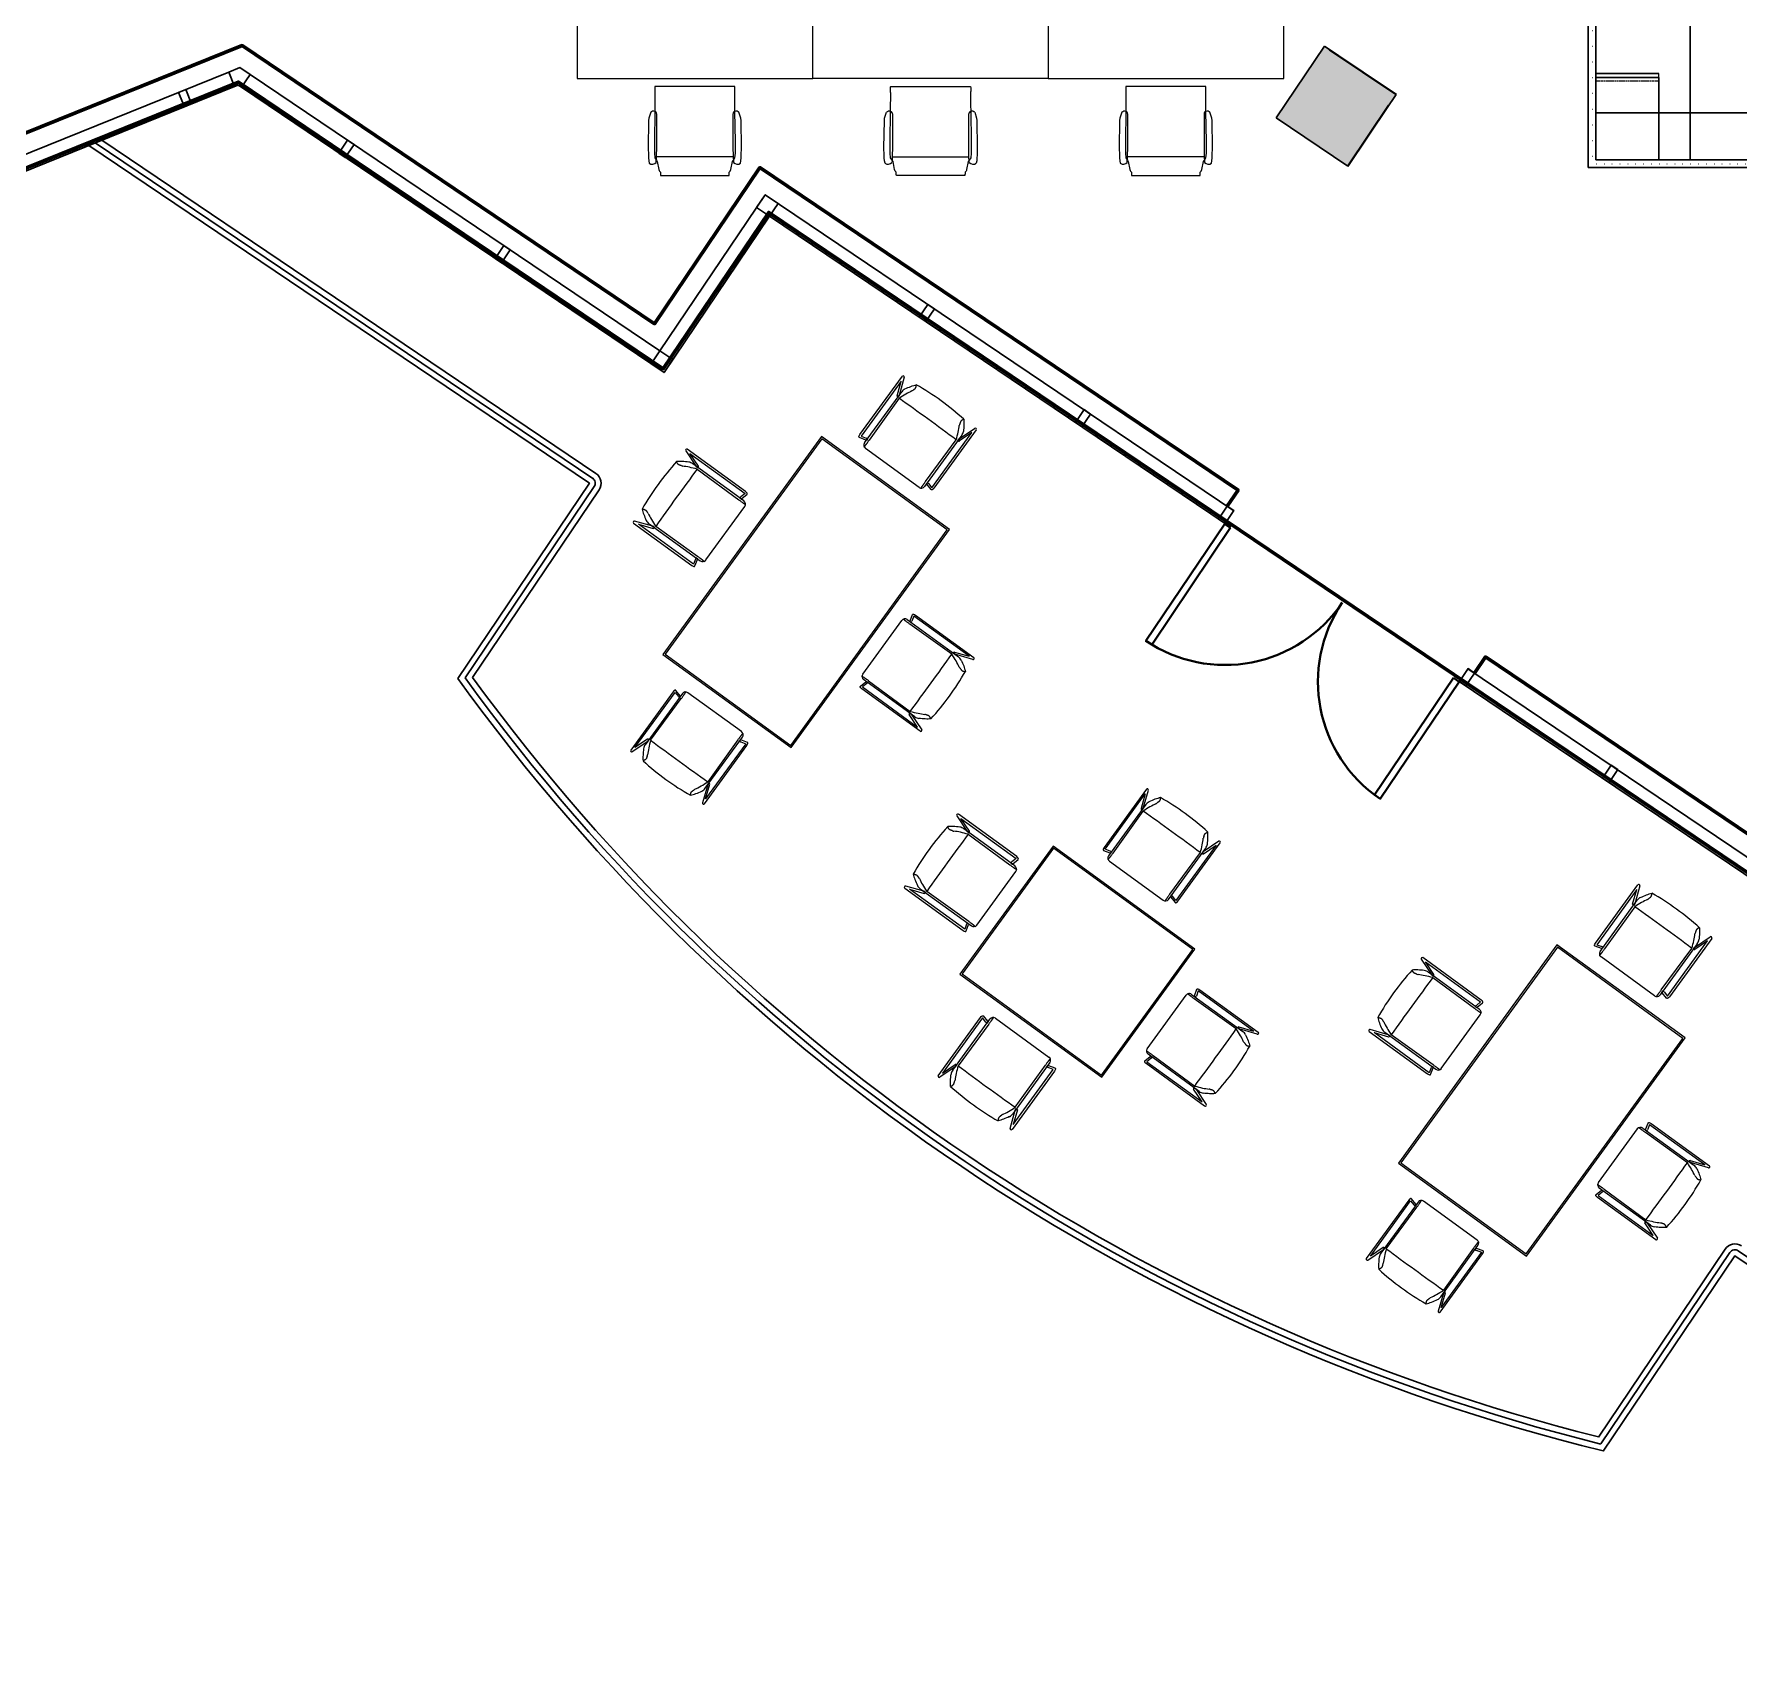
# Model space of a CAD drawing. Header units: inches. Extents: x -285 to 3116, y -17387 to -14851.
# Drawn here: x 718.6 to 1152.9, y -16107.9 to -15695.4 of the extents above; entities that cross this region are included whole.
import ezdxf

# ---------------------------------------------------------------- set-up
doc = ezdxf.new("R2010")
doc.units = ezdxf.units.IN
doc.header["$MEASUREMENT"] = 0
for name, pattern in [('Dash', [0.25, 0.125, -0.125]), ('DASH 1_32_', [0.0625, 0.03125, -0.03125]), ('Dash 1_8_', [0.25, 0.125, -0.125])]:
    doc.linetypes.add(name, pattern=pattern)
for name, color, linetype, lineweight in [('A-Anno-Note', 90, 'Continuous', 60), ('A-COLS', 250, 'Continuous', 40), ('A-DOOR', 31, 'Continuous', 18), ('A-FLOR-HRAL', 10, 'Continuous', 30), ('A-WALL', 113, 'Continuous', 18), ('A-WALL-PRHT', 90, 'Continuous', 60), ('Chevy Chase Pavilion_9th - 900 _ 910_dwg', 8, 'Continuous', 9), ('I-FURN', 30, 'Continuous', 9), ('I-FURN-PNLS', 30, 'Dash', 9), ('S-COLS', 52, 'Continuous', 18)]:
    doc.layers.add(name, color=color, linetype=linetype, lineweight=lineweight)
pattern_1 = [(180, (1214.451, -15653.467), (-1, -2), [0.084, -1.916])]

# ---------------------------------------------------------------- blocks, each defined once
blk = doc.blocks.new('Chevy Chase Pavilion_9th - 900 _ 910_dwg-4821032-FIRST FLOOR POWER _ SIGNAL')
at = {"layer": 'A-Anno-Note', "flags": 128}
for points in [[(1177.1, 2595.31), (1178.46, 2591.93), (1414.07, 2687.14), (1522.33, 2614.1), (1549.2, 2653.93), (1763.66, 2509.24)], [(1763.67, 2509.25), (1842.2, 2456.29), (1815.33, 2416.47), (1943.2, 2330.22)]]:
    blk.add_lwpolyline(points, dxfattribs=at)
at = {"layer": 'A-COLS'}
for p, q in [((1692.08, 2695.38), (1709.02, 2683.95)), ((1707.13, 2681.14), (1696.72, 2665.71))]:
    blk.add_line(p, q, dxfattribs=at)
at = {"layer": 'A-DOOR', "color": 250, "lineweight": 40, "flags": 128}
for points in [[(1666.88, 2573.65), (1646.76, 2543.79), (1645.31, 2544.77), (1665.43, 2574.62)], [(1723.67, 2535.34), (1703.53, 2505.5), (1704.97, 2504.52), (1725.12, 2534.36)]]:
    blk.add_lwpolyline(points, close=True, dxfattribs=at)
at = {"layer": 'A-DOOR', "color": 250, "lineweight": 40}
for centre, start, end in [((1665.43, 2574.62), 236.0178, 326.0179), ((1725.12, 2534.36), 145.9774, 235.9774)]:
    blk.add_arc(centre, 36, start, end, dxfattribs=at)
at = {"layer": 'A-FLOR-HRAL'}
for p, q in [((1411.61, 2689.65), (1357.21, 2667.67)), ((1413.1, 2685.97), (677.54, 2388.8)), ((1377.61, 2671.64), (1504.35, 2586.17)), ((1379.29, 2672.32), (1505.19, 2587.41)), ((1504.75, 2584.09), (1471.86, 2535.32)), ((1506, 2583.25), (1473.75, 2535.43)), ((1792.84, 2389.79), (1760.57, 2341.93)), ((1794.09, 2388.94), (1761.17, 2340.15)), ((1945.33, 2288.74), (1796.17, 2389.35))]:
    blk.add_line(p, q, dxfattribs=at)
at = {"layer": 'A-FLOR-HRAL', "flags": 128}
for points in [[(1414.01, 2686.35), (1413.09, 2685.97), (1411.61, 2689.64), (1414.49, 2690.8), (1417.06, 2689.07), (1414.84, 2685.79)], [(1400.69, 2685.24), (1398.83, 2684.5), (1400.32, 2680.82), (1402.17, 2681.57)], [(1441.88, 2672.3), (1443.54, 2671.19), (1441.32, 2667.9), (1439.67, 2669.02)], [(1548.31, 2658.43), (1546.09, 2655.15), (1549.38, 2652.93), (1551.59, 2656.21)], [(1481.68, 2645.47), (1483.33, 2644.35), (1481.12, 2641.07), (1479.46, 2642.18)], [(1589.74, 2630.5), (1591.4, 2629.39), (1589.19, 2626.11), (1587.53, 2627.22)], [(1629.54, 2603.67), (1631.2, 2602.56), (1628.98, 2599.27), (1627.33, 2600.39)], [(1666.02, 2579.07), (1667.68, 2577.96), (1665.46, 2574.67), (1663.81, 2575.79)], [(1729.02, 2536.57), (1727.37, 2537.69), (1725.15, 2534.41), (1726.81, 2533.29)], [(1765.49, 2511.96), (1763.84, 2513.08), (1761.62, 2509.79), (1763.28, 2508.68)]]:
    blk.add_lwpolyline(points, close=True, dxfattribs=at)
for points in [[(1417.06, 2689.07), (1521.47, 2618.63), (1519.26, 2615.35), (1522.54, 2613.14), (1524.76, 2616.42), (1521.47, 2618.63), (1548.31, 2658.42), (1667.65, 2577.92)], [(1414.84, 2685.79), (1522.54, 2613.13), (1549.38, 2652.93), (1665.44, 2574.64)], [(1375.94, 2670.97), (1503.51, 2584.93), (1469.96, 2535.18)], [(1946.72, 2331.78), (1819.84, 2417.36), (1846.68, 2457.15), (1844.47, 2453.87), (1841.19, 2456.08), (1843.4, 2459.36), (1846.69, 2457.15), (1727.34, 2537.65)], [(1944.51, 2328.5), (1814.34, 2416.29), (1841.19, 2456.09), (1725.13, 2534.37)], [(1945.33, 2286.93), (1795.33, 2388.11), (1761.77, 2338.36)]]:
    blk.add_lwpolyline(points, dxfattribs=at)
at = {"layer": 'A-FLOR-HRAL'}
for centre, radius, start, end in [((1503.51, 2584.93), 1.5, 325.9838, 56.0047), ((1503.51, 2584.93), 3, 326.0043, 56.0147), ((1883.54, 2833.62), 510, 215.8143, 256.1862), ((1883.54, 2833.62), 508.42, 215.9268, 256.0727), ((1883.54, 2833.62), 506.8, 216.0418, 255.9577), ((1795.33, 2388.11), 3, 55.9892, 145.9996), ((1795.33, 2388.11), 1.5, 55.9992, 146.0201)]:
    blk.add_arc(centre, radius, start, end, dxfattribs=at)
at = {"layer": 'A-WALL', "color": 250, "lineweight": 40}
for p, q in [((1412.82, 2686.64), (1401.91, 2682.23)), ((1440.06, 2669.61), (1415.23, 2686.36)), ((1400.06, 2681.48), (1357.4, 2664.25)), ((1441.72, 2668.49), (1479.85, 2642.76)), ((1548.79, 2653.33), (1524.15, 2616.81)), ((1549.78, 2653.53), (1587.92, 2627.8)), ((1481.51, 2641.66), (1519.65, 2615.93)), ((1589.58, 2626.7), (1627.72, 2600.97)), ((1629.37, 2599.89), (1664.18, 2576.34)), ((1762.05, 2510.39), (1727.18, 2533.84)), ((1801.81, 2483.53), (1763.67, 2509.25))]:
    blk.add_line(p, q, dxfattribs=at)
at = {"layer": 'A-WALL-PRHT', "flags": 128}
for points in [[(1355.34, 2672.3), (1415.08, 2696.44), (1520.12, 2625.57), (1546.97, 2665.36), (1668.79, 2583.18), (1666.02, 2579.07)], [(1935.2, 2345.58), (1826.78, 2418.71), (1853.62, 2458.5), (1731.79, 2540.68), (1729.02, 2536.57)]]:
    blk.add_lwpolyline(points, dxfattribs=at)
blk = doc.blocks.new('Concrete-Rectangular-Column - 1_10_-4868861-FIRST FLOOR POWER _ SIGNAL')
at = {"layer": 'S-COLS', "lineweight": 9}
blk.add_hatch(color=7, dxfattribs=at).paths.add_polyline_path([(-11, -11), (11, -11), (11, 11), (-11, 11)], flags=0)
at = {"layer": 'S-COLS', "color": 8, "lineweight": 30}
for p, q in [((11, 11), (-11, 11)), ((-11, 11), (-11, -11)), ((11, -11), (11, 11)), ((-11, -11), (11, -11))]:
    blk.add_line(p, q, dxfattribs=at)
blk = doc.blocks.new('F - FRONT-BACK WKSTA - 6 x 8-V7-FIRST FLOOR POWER _ SIGNAL')
at = {"layer": 'I-FURN'}
h = blk.add_hatch(dxfattribs=at)
h.set_pattern_fill('FP_4', color=256, style=0, pattern_type=2)
h.set_pattern_definition(pattern_1)
h.paths.add_polyline_path([(100, 76), (2, 76), (0.04, 75.96), (2, 74), (98, 74), (98, 0), (100, 0), (100, 74)], flags=0)
h.paths.add_polyline_path([(2, 2), (2, 0), (28, 0), (28, 2), (26, 2)], flags=0)
h.paths.add_polyline_path([(0.05, 74.05), (0, 73.96), (0, 0), (2, 2), (0.05, 74)], flags=0)
h = blk.add_hatch(dxfattribs=at)
h.set_pattern_fill('FP_4', color=256, style=0, pattern_type=2)
h.set_pattern_definition(pattern_1)
h.paths.add_polyline_path([(75.3, 2), (72, 2), (72, 0), (98, 0), (98, 2)], flags=0)
for p, q in [((100, 76), (0, 76)), ((0, 76), (0, 0)), ((0, 74), (0, 76)), ((0, 76), (2, 76)), ((0, 62), (0, 74)), ((2, 76), (100, 76)), ((26, 74), (2, 74)), ((2, 74), (2, 2)), ((2, 2), (2, 74)), ((2, 74), (26, 74)), ((2, 2), (2, 74)), ((2, 74), (98, 74)), ((26, 74), (2, 74)), ((2, 74), (2, 62)), ((26, 74), (2, 74)), ((2, 74), (2, 62)), ((2, 62), (2, 74)), ((2, 74), (26, 74)), ((26, 2), (26, 74)), ((26, 74), (26, 2)), ((74, 74), (26, 74)), ((74, 74), (26, 74)), ((26, 74), (74, 74)), ((74, 74), (74, 2)), ((98, 74), (74, 74)), ((74, 74), (98, 74)), ((74, 2), (74, 74)), ((82, 74), (74, 74)), ((98, 74), (74, 74)), ((74, 74), (98, 74)), ((98, 74), (82, 74)), ((82, 74), (82, 62)), ((82, 62), (82, 74)), ((82, 74), (98, 74)), ((98, 74), (82, 74)), ((98, 62), (98, 74)), ((98, 74), (98, 62)), ((98, 2), (98, 74)), ((98, 74), (98, 2)), ((98, 74), (98, 0)), ((98, 62), (98, 74)), ((98, 62), (98, 74)), ((98, 74), (98, 62)), ((100, 0), (100, 76)), ((100, 76), (100, 0)), ((0, 53), (0, 62)), ((2, 62), (2, 2)), ((2, 62), (26, 62)), ((26, 62), (2, 62)), ((26, 62), (74, 62)), ((74, 62), (26, 62)), ((74, 62), (98, 62)), ((98, 62), (74, 62)), ((82, 62), (82, 52)), ((82, 53), (82, 62)), ((98, 52), (98, 62)), ((98, 62), (98, 53)), ((98, 53), (98, 62)), ((0, 52), (0, 53)), ((98, 53), (82, 53)), ((98, 53), (82, 53)), ((82, 53), (82, 52)), ((98, 53), (82, 53)), ((82, 53), (98, 53)), ((82, 53), (82, 52)), ((82, 53), (82, 52)), ((98, 53), (82, 53)), ((82, 53), (98, 53)), ((82, 53), (82, 52)), ((82, 53), (82, 52)), ((98, 53), (82, 53)), ((82, 53), (98, 53)), ((82, 53), (82, 52)), ((82, 53), (82, 52)), ((98, 52), (98, 53)), ((98, 52), (98, 53)), ((98, 53), (98, 52)), ((98, 52), (98, 53)), ((98, 53), (98, 52)), ((98, 52), (98, 53)), ((98, 53), (98, 52)), ((98, 52), (98, 53)), ((0, 2), (0, 52)), ((82, 52), (98, 52)), ((82, 52), (98, 52)), ((82, 52), (98, 52)), ((82, 52), (98, 52)), ((82, 52), (98, 52)), ((82, 52), (98, 52)), ((82, 52), (98, 52)), ((82, 52), (98, 52)), ((98, 52), (82, 52)), ((82, 52), (98, 52)), ((98, 52), (82, 52)), ((82, 52), (98, 52)), ((98, 52), (82, 52)), ((82, 52), (98, 52)), ((98, 2), (98, 52)), ((0, 0), (0, 2)), ((0, 0), (28, 0)), ((2, 0), (0, 0)), ((2, 2), (26, 2)), ((26, 2), (2, 2)), ((28, 2), (2, 2)), ((2, 2), (26, 2)), ((28, 0), (2, 0)), ((26, 2), (28, 2)), ((28, 0), (28, 2)), ((28, 2), (28, 0)), ((98, 2), (72, 2)), ((72, 2), (72, 0)), ((72, 0), (72, 2)), ((72, 2), (74, 2)), ((74, 2), (98, 2)), ((74, 2), (98, 2)), ((98, 2), (74, 2)), ((98, 0), (98, 2)), ((98, 2), (98, 0)), ((98, 0), (98, 2)), ((72, 0), (98, 0)), ((98, 0), (72, 0)), ((98, 0), (100, 0)), ((100, 0), (98, 0))]:
    blk.add_line(p, q, dxfattribs=at)
at = {"layer": 'I-FURN', "linetype": 'Dash 1_8_'}
blk.add_line((100, 0), (100, 76), dxfattribs=at)
at = {"layer": 'I-FURN', "linetype": 'DASH 1_32_'}
blk.add_line((82, 54), (98, 54), dxfattribs=at)
blk = doc.blocks.new('Seating-Chair-Teknion-BBCC_Cosmos-R2013 - Sled Chair-5176404-FIRST FLOOR POWER _ SIGNAL')
at = {"layer": 'I-FURN'}
for p, q in [((-11.63, 9.78), (-11.63, -8.59)), ((-9.44, 5.36), (-11.08, 9.86)), ((11.08, 9.86), (9.44, 5.36)), ((11.63, -8.59), (11.63, 9.78)), ((-11.14, -8.76), (-11.14, 8.62)), ((-11.14, 8.62), (-9.81, 4.97)), ((-9.44, 6.49), (-9.44, -9.63)), ((-9.44, 4.82), (-9.44, 5.36)), ((-9.44, 5.33), (-9.44, 4.79)), ((-8.92, -8.42), (-9.01, 4.73)), ((8.99, 4.75), (8.91, -8.42)), ((9.44, -9.63), (9.44, 6.49)), ((9.44, 5.36), (9.44, 4.82)), ((9.44, 5.33), (9.44, 4.79)), ((9.81, 4.97), (11.14, 8.62)), ((11.14, 8.62), (11.14, -8.76)), ((-9.81, -8.4), (-11.14, -8.76)), ((-9.44, -8.84), (-9.44, -8.36)), ((9.44, -8.36), (9.44, -8.84)), ((11.14, -8.76), (9.81, -8.4)), ((-11.27, -9.29), (-9.58, -8.84)), ((-9.58, -8.84), (-9.44, -8.84)), ((-8.44, -10.62), (8.44, -10.62)), ((9.44, -8.84), (9.58, -8.84)), ((9.58, -8.84), (11.27, -9.29))]:
    blk.add_line(p, q, dxfattribs=at)
for centre, radius, start, end in [((-11.34, 9.76), 0.283, 20, 176.1304), ((0, -58.31), 68.84, 83.7621, 96.2376), ((11.34, 9.76), 0.283, 3.8696, 160), ((-9.5, 5.2), 0.389, 217.0328, 278.9672), ((-6.94, 6.49), 2.5, 154.74, 180), ((6.94, 6.49), 2.5, 0, 25.26), ((9.5, 5.2), 0.389, 261.0328, 322.9672), ((-9.48, -9.6), 1.25, 87.8409, 105), ((9.48, -9.6), 1.25, 75, 92.1591), ((-8.44, -9.63), 1, 180, 270), ((8.44, -9.63), 1, 270, 360)]:
    blk.add_arc(centre, radius, start, end, dxfattribs=at)
for centre, major_axis, ratio, start_param, end_param in [((-4.22, -74.75), (0, 85.75), 0.148789, 0.256953, 0.384494), ((-0.06, 3.83), (28.06, 0.03), 0.03442, 1.242348, 1.895401), ((-7.6, 11.18), (0, 3.13), 0.148789, 3.431257, 3.714081), ((7.59, 11.18), (0, 3.13), 0.148789, 2.569127, 2.851953), ((4.21, -74.76), (0, 85.75), 0.148789, 5.899158, 6.026255)]:
    blk.add_ellipse(centre, major_axis=major_axis, ratio=ratio, start_param=start_param, end_param=end_param, dxfattribs=at)
for points in [[(-7.48, 10.12), (-7.77, 9.77), (-8.34, 9), (-8.91, 8.06), (-9.2, 7.55)], [(9.2, 7.55), (8.91, 8.06), (8.34, 9), (7.77, 9.77), (7.48, 10.12)]]:
    blk.add_open_spline(points, degree=3, dxfattribs=at)
for points, knots in [([(-7.48, 10.12), (-7.47, 10.09), (-7.43, 10.03), (-7.38, 9.95), (-7.35, 9.91), (-7.33, 9.88), (-7.32, 9.86), (-7.31, 9.84), (-7.3, 9.81), (-7.27, 9.75), (-7.24, 9.67), (-7.21, 9.58), (-7.19, 9.53), (-7.19, 9.49), (-7.18, 9.47), (-7.17, 9.44), (-7.17, 9.4), (-7.16, 9.34), (-7.15, 9.25), (-7.16, 9.17), (-7.17, 9.1), (-7.19, 9.05), (-7.2, 9), (-7.21, 8.95), (-7.23, 8.9), (-7.25, 8.86), (-7.26, 8.81), (-7.28, 8.76), (-7.32, 8.66), (-7.34, 8.59), (-7.34, 8.55)], [-1, -1, -1, -1, -0.888889, -0.833333, -0.805556, -0.791667, -0.777778, -0.763889, -0.75, -0.722222, -0.666667, -0.611111, -0.583333, -0.569444, -0.555556, -0.541667, -0.527778, -0.5, -0.444444, -0.388889, -0.361111, -0.333333, -0.305556, -0.277778, -0.25, -0.222222, -0.194444, -0.166667, -0.111111, 0, 0, 0, 0]), ([(7.34, 8.55), (7.33, 8.59), (7.31, 8.66), (7.27, 8.77), (7.24, 8.84), (7.22, 8.9), (7.2, 8.95), (7.19, 9), (7.18, 9.04), (7.16, 9.1), (7.15, 9.16), (7.14, 9.25), (7.15, 9.34), (7.16, 9.4), (7.16, 9.44), (7.17, 9.46), (7.18, 9.49), (7.18, 9.52), (7.2, 9.58), (7.23, 9.66), (7.26, 9.75), (7.29, 9.8), (7.3, 9.83), (7.32, 9.86), (7.34, 9.9), (7.37, 9.95), (7.42, 10.04), (7.46, 10.09), (7.47, 10.12)], [-1, -1, -1, -1, -0.888889, -0.833333, -0.777778, -0.75, -0.722222, -0.694444, -0.666667, -0.638889, -0.611111, -0.555556, -0.5, -0.472222, -0.458333, -0.444444, -0.430556, -0.416667, -0.388889, -0.333333, -0.277778, -0.25, -0.236111, -0.222222, -0.194444, -0.166667, -0.111111, 0, 0, 0, 0]), ([(-11.63, -8.59), (-11.62, -8.88), (-11.58, -9.07), (-11.51, -9.19), (-11.48, -9.22), (-11.46, -9.24), (-11.45, -9.25), (-11.44, -9.26), (-11.43, -9.27), (-11.41, -9.27), (-11.4, -9.28), (-11.39, -9.28), (-11.38, -9.29), (-11.37, -9.29), (-11.36, -9.29), (-11.35, -9.29), (-11.34, -9.29), (-11.33, -9.29), (-11.31, -9.29), (-11.3, -9.29), (-11.29, -9.29), (-11.28, -9.29), (-11.27, -9.29), (-11.27, -9.29)], [0, 0, 0, 0, 0.380952, 0.428571, 0.47619, 0.52381, 0.547619, 0.571429, 0.595238, 0.619048, 0.642857, 0.666667, 0.690476, 0.714286, 0.738095, 0.761905, 0.776786, 0.806548, 0.85119, 0.880952, 0.910714, 0.940476, 1, 1, 1, 1]), ([(-9.01, -10.59), (-9, -10.56), (-8.99, -10.51), (-8.98, -10.44), (-8.97, -10.4), (-8.97, -10.37), (-8.97, -10.34), (-8.96, -10.29), (-8.96, -10.23), (-8.95, -10.17), (-8.95, -10.12), (-8.95, -10.09), (-8.95, -10.07), (-8.95, -10.05), (-8.95, -10.03), (-8.95, -9.98), (-8.94, -9.91), (-8.94, -9.83), (-8.94, -9.75), (-8.94, -9.67), (-8.93, -9.59), (-8.93, -9.51), (-8.93, -9.4), (-8.93, -9.26), (-8.93, -9.03), (-8.92, -8.76), (-8.92, -8.53), (-8.92, -8.42)], [0, 0, 0, 0, 0.071429, 0.107143, 0.125, 0.142857, 0.160714, 0.178571, 0.214286, 0.25, 0.267857, 0.276786, 0.285714, 0.294643, 0.303571, 0.321429, 0.357143, 0.392857, 0.428571, 0.464286, 0.5, 0.535714, 0.571429, 0.642857, 0.714286, 0.857143, 1, 1, 1, 1]), ([(8.91, -8.42), (8.91, -8.53), (8.91, -8.76), (8.91, -9.09), (8.91, -9.35), (8.92, -9.51), (8.92, -9.59), (8.92, -9.67), (8.92, -9.73), (8.92, -9.79), (8.93, -9.84), (8.93, -9.91), (8.93, -9.98), (8.93, -10.03), (8.93, -10.05), (8.94, -10.07), (8.94, -10.09), (8.94, -10.12), (8.94, -10.17), (8.94, -10.23), (8.95, -10.29), (8.95, -10.34), (8.96, -10.37), (8.96, -10.4), (8.96, -10.44), (8.97, -10.51), (8.98, -10.56), (8.99, -10.59)], [0, 0, 0, 0, 0.142857, 0.285714, 0.428571, 0.464286, 0.5, 0.535714, 0.571429, 0.589286, 0.607143, 0.642857, 0.678571, 0.696429, 0.705357, 0.714286, 0.723214, 0.732143, 0.75, 0.785714, 0.821429, 0.839286, 0.857143, 0.875, 0.892857, 0.928571, 1, 1, 1, 1]), ([(11.27, -9.29), (11.27, -9.29), (11.28, -9.29), (11.29, -9.29), (11.29, -9.29), (11.3, -9.29), (11.31, -9.29), (11.32, -9.29), (11.33, -9.29), (11.34, -9.29), (11.35, -9.29), (11.36, -9.29), (11.37, -9.29), (11.38, -9.29), (11.39, -9.28), (11.4, -9.28), (11.41, -9.27), (11.43, -9.27), (11.44, -9.26), (11.45, -9.25), (11.46, -9.24), (11.48, -9.22), (11.51, -9.19), (11.53, -9.15), (11.59, -9.03), (11.62, -8.84), (11.63, -8.59)], [0, 0, 0, 0, 0.047619, 0.071429, 0.095238, 0.119048, 0.142857, 0.166667, 0.190476, 0.214286, 0.238095, 0.261905, 0.285714, 0.309524, 0.333333, 0.357143, 0.380952, 0.404762, 0.428571, 0.452381, 0.47619, 0.52381, 0.571429, 0.619048, 0.666667, 1, 1, 1, 1])]:
    blk.add_open_spline(points, degree=3, knots=knots, dxfattribs=at)
blk = doc.blocks.new('Table-Multi_Use-Teknion-PRBG-R2014 - _See Type Catalog_-5176408-FIRST FLOOR POWER _ SIGNAL')
at = {"layer": 'I-FURN'}
for p, q in [((34.34, 20.17), (-34.34, 20.17)), ((-34.34, 20.17), (-34.34, -20.17)), ((-33.94, 19.77), (-33.94, -19.77)), ((33.94, 19.77), (-33.94, 19.77)), ((33.94, -19.77), (33.94, 19.77)), ((34.34, -20.17), (34.34, 20.17)), ((-34.34, -20.17), (34.34, -20.17)), ((-33.94, -19.77), (33.94, -19.77))]:
    blk.add_line(p, q, dxfattribs=at)
blk = doc.blocks.new('Seating-Chair-Teknion-BBCC_Cosmos-R2013 - Sled Chair-5180278-FIRST FLOOR POWER _ SIGNAL')
at = {"layer": 'I-FURN'}
for p, q in [((-11.27, 9.29), (-9.58, 8.84)), ((-11.14, 8.76), (-11.14, -8.62)), ((-9.81, 8.4), (-11.14, 8.76)), ((-9.58, 8.84), (-9.44, 8.84)), ((-9.44, -6.49), (-9.44, 9.63)), ((-9.44, 8.84), (-9.44, 8.36)), ((-8.44, 10.62), (8.44, 10.62)), ((9.44, 9.63), (9.44, -6.49)), ((9.44, 8.84), (9.58, 8.84)), ((9.44, 8.36), (9.44, 8.84)), ((9.58, 8.84), (11.27, 9.29)), ((11.14, 8.76), (9.81, 8.4)), ((11.14, -8.62), (11.14, 8.76)), ((-11.63, -9.78), (-11.63, 8.59)), ((-8.92, 8.42), (-9.01, -4.73)), ((8.99, -4.75), (8.91, 8.42)), ((11.63, 8.59), (11.63, -9.78)), ((-11.14, -8.62), (-9.81, -4.97)), ((-9.44, -5.36), (-11.08, -9.86)), ((-9.44, -5.33), (-9.44, -4.79)), ((-9.44, -4.82), (-9.44, -5.36)), ((9.44, -5.33), (9.44, -4.79)), ((9.44, -5.36), (9.44, -4.82)), ((11.08, -9.86), (9.44, -5.36)), ((9.81, -4.97), (11.14, -8.62))]:
    blk.add_line(p, q, dxfattribs=at)
for centre, radius, start, end in [((-8.44, 9.63), 1, 90, 180), ((8.44, 9.63), 1, 0, 90), ((-9.48, 9.6), 1.25, 255, 272.1591), ((9.48, 9.6), 1.25, 267.8409, 285), ((-9.5, -5.2), 0.389, 81.0328, 142.9672), ((-6.94, -6.49), 2.5, 180, 205.26), ((6.94, -6.49), 2.5, 334.74, 360), ((9.5, -5.2), 0.389, 37.0328, 98.9672), ((-11.34, -9.76), 0.283, 183.8696, 340), ((0, 58.31), 68.84, 263.7624, 276.2379), ((11.34, -9.76), 0.283, 200, 356.1304)]:
    blk.add_arc(centre, radius, start, end, dxfattribs=at)
for centre, major_axis, ratio, start_param, end_param in [((-4.22, 74.75), (0, 85.75), 0.148789, 2.757099, 2.884639), ((-0.06, -3.83), (-28.06, 0.03), 0.03442, 1.246191, 1.899245), ((-7.6, -11.18), (0, 3.13), 0.148789, 5.710697, 5.993521), ((7.59, -11.18), (0, 3.13), 0.148789, 0.28964, 0.572466), ((4.21, 74.76), (0, 85.75), 0.148789, 3.398523, 3.52562)]:
    blk.add_ellipse(centre, major_axis=major_axis, ratio=ratio, start_param=start_param, end_param=end_param, dxfattribs=at)
for points, knots in [([(-11.63, 8.59), (-11.62, 8.77), (-11.6, 8.96), (-11.55, 9.1), (-11.53, 9.15), (-11.51, 9.19), (-11.48, 9.22), (-11.46, 9.24), (-11.45, 9.25), (-11.44, 9.26), (-11.43, 9.27), (-11.41, 9.27), (-11.4, 9.28), (-11.39, 9.28), (-11.38, 9.29), (-11.37, 9.29), (-11.36, 9.29), (-11.35, 9.29), (-11.34, 9.29), (-11.33, 9.29), (-11.32, 9.29), (-11.31, 9.29), (-11.3, 9.29), (-11.29, 9.29), (-11.29, 9.29), (-11.28, 9.29), (-11.27, 9.29), (-11.27, 9.29)], [-1, -1, -1, -1, -0.761905, -0.666667, -0.619048, -0.571429, -0.52381, -0.47619, -0.452381, -0.428571, -0.404762, -0.380952, -0.357143, -0.333333, -0.309524, -0.285714, -0.261905, -0.238095, -0.214286, -0.190476, -0.166667, -0.142857, -0.119048, -0.095238, -0.071429, -0.047619, 0, 0, 0, 0]), ([(-9.01, 10.59), (-9, 10.56), (-8.99, 10.51), (-8.98, 10.44), (-8.97, 10.4), (-8.97, 10.37), (-8.97, 10.34), (-8.96, 10.29), (-8.96, 10.23), (-8.95, 10.17), (-8.95, 10.12), (-8.95, 10.09), (-8.95, 10.07), (-8.95, 10.05), (-8.95, 10.03), (-8.95, 9.98), (-8.94, 9.91), (-8.94, 9.83), (-8.94, 9.75), (-8.94, 9.67), (-8.93, 9.59), (-8.93, 9.51), (-8.93, 9.4), (-8.93, 9.26), (-8.93, 9.03), (-8.92, 8.76), (-8.92, 8.53), (-8.92, 8.42)], [0, 0, 0, 0, 0.071429, 0.107143, 0.125, 0.142857, 0.160714, 0.178571, 0.214286, 0.25, 0.267857, 0.276786, 0.285714, 0.294643, 0.303571, 0.321429, 0.357143, 0.392857, 0.428571, 0.464286, 0.5, 0.535714, 0.571429, 0.642857, 0.714286, 0.857143, 1, 1, 1, 1]), ([(8.91, 8.42), (8.91, 8.53), (8.91, 8.76), (8.91, 9.09), (8.91, 9.35), (8.92, 9.51), (8.92, 9.59), (8.92, 9.67), (8.92, 9.73), (8.92, 9.79), (8.93, 9.84), (8.93, 9.91), (8.93, 9.98), (8.93, 10.03), (8.93, 10.05), (8.94, 10.07), (8.94, 10.09), (8.94, 10.12), (8.94, 10.17), (8.94, 10.23), (8.95, 10.29), (8.95, 10.34), (8.96, 10.37), (8.96, 10.4), (8.96, 10.44), (8.97, 10.51), (8.98, 10.56), (8.99, 10.59)], [0, 0, 0, 0, 0.142857, 0.285714, 0.428571, 0.464286, 0.5, 0.535714, 0.571429, 0.589286, 0.607143, 0.642857, 0.678571, 0.696429, 0.705357, 0.714286, 0.723214, 0.732143, 0.75, 0.785714, 0.821429, 0.839286, 0.857143, 0.875, 0.892857, 0.928571, 1, 1, 1, 1]), ([(11.27, 9.29), (11.27, 9.29), (11.28, 9.29), (11.29, 9.29), (11.3, 9.29), (11.31, 9.29), (11.33, 9.29), (11.34, 9.29), (11.35, 9.29), (11.36, 9.29), (11.37, 9.29), (11.38, 9.29), (11.39, 9.28), (11.4, 9.28), (11.41, 9.27), (11.43, 9.27), (11.44, 9.26), (11.45, 9.25), (11.46, 9.24), (11.48, 9.22), (11.51, 9.19), (11.58, 9.07), (11.62, 8.88), (11.63, 8.59)], [-1, -1, -1, -1, -0.940476, -0.910714, -0.880952, -0.85119, -0.806548, -0.776786, -0.761905, -0.738095, -0.714286, -0.690476, -0.666667, -0.642857, -0.619048, -0.595238, -0.571429, -0.547619, -0.52381, -0.47619, -0.428571, -0.380952, 0, 0, 0, 0]), ([(-7.48, -10.12), (-7.47, -10.09), (-7.43, -10.03), (-7.38, -9.95), (-7.35, -9.91), (-7.33, -9.88), (-7.32, -9.86), (-7.31, -9.84), (-7.3, -9.81), (-7.27, -9.75), (-7.24, -9.67), (-7.21, -9.58), (-7.19, -9.53), (-7.19, -9.49), (-7.18, -9.47), (-7.17, -9.44), (-7.17, -9.4), (-7.16, -9.34), (-7.15, -9.25), (-7.16, -9.17), (-7.17, -9.1), (-7.19, -9.05), (-7.2, -9), (-7.21, -8.95), (-7.23, -8.9), (-7.25, -8.86), (-7.26, -8.81), (-7.28, -8.76), (-7.32, -8.66), (-7.34, -8.59), (-7.34, -8.55)], [-1, -1, -1, -1, -0.888889, -0.833333, -0.805556, -0.791667, -0.777778, -0.763889, -0.75, -0.722222, -0.666667, -0.611111, -0.583333, -0.569444, -0.555556, -0.541667, -0.527778, -0.5, -0.444444, -0.388889, -0.361111, -0.333333, -0.305556, -0.277778, -0.25, -0.222222, -0.194444, -0.166667, -0.111111, 0, 0, 0, 0]), ([(7.34, -8.55), (7.33, -8.59), (7.31, -8.66), (7.27, -8.77), (7.24, -8.84), (7.22, -8.9), (7.2, -8.95), (7.19, -9), (7.18, -9.04), (7.16, -9.1), (7.15, -9.16), (7.14, -9.25), (7.15, -9.34), (7.16, -9.4), (7.16, -9.44), (7.17, -9.46), (7.18, -9.49), (7.18, -9.52), (7.2, -9.58), (7.23, -9.66), (7.26, -9.75), (7.29, -9.8), (7.3, -9.83), (7.32, -9.86), (7.34, -9.9), (7.37, -9.95), (7.42, -10.04), (7.46, -10.09), (7.47, -10.12)], [-1, -1, -1, -1, -0.888889, -0.833333, -0.777778, -0.75, -0.722222, -0.694444, -0.666667, -0.638889, -0.611111, -0.555556, -0.5, -0.472222, -0.458333, -0.444444, -0.430556, -0.416667, -0.388889, -0.333333, -0.277778, -0.25, -0.236111, -0.222222, -0.194444, -0.166667, -0.111111, 0, 0, 0, 0])]:
    blk.add_open_spline(points, degree=3, knots=knots, dxfattribs=at)
for points in [[(-7.48, -10.12), (-7.77, -9.77), (-8.34, -9), (-8.91, -8.06), (-9.2, -7.55)], [(9.2, -7.55), (8.91, -8.06), (8.34, -9), (7.77, -9.77), (7.48, -10.12)]]:
    blk.add_open_spline(points, degree=3, dxfattribs=at)
blk = doc.blocks.new('Table-Multi_Use-Teknion-PRBG-R2014 - _See Type Catalog_ 2-5180467-FIRST FLOOR POWER _ SIGNAL')
at = {"layer": 'I-FURN'}
for p, q in [((22.34, 20.17), (-22.34, 20.17)), ((-22.34, 20.17), (-22.34, -20.17)), ((-21.94, 19.77), (-21.94, -19.77)), ((21.94, 19.77), (-21.94, 19.77)), ((21.94, -19.77), (21.94, 19.77)), ((22.34, -20.17), (22.34, 20.17)), ((-22.34, -20.17), (22.34, -20.17)), ((-21.94, -19.77), (21.94, -19.77))]:
    blk.add_line(p, q, dxfattribs=at)
blk = doc.blocks.new('F - BENCHING _RECTANGULAR-1 CHAIRS_ - F - BENCHING _RECTANGULAR-1 CHAIRS_-5076837-FIRST FLOOR POWER _ SIGNAL')
at = {"layer": 'I-FURN'}
for p, q in [((8.75, 39.66), (-8.68, 39.66)), ((-11.77, 35.18), (-11.8, 34.53)), ((-11.7, 35.95), (-11.77, 35.18)), ((-11.59, 36.56), (-11.7, 35.95)), ((-10.18, 35.18), (-10.28, 34.02)), ((-9.77, 35.78), (-10.18, 35.18)), ((-9.79, 36.11), (-9.81, 36.34)), ((-9.73, 34.95), (-9.79, 36.11)), ((-9.54, 36.11), (-9.77, 35.78)), ((-9.68, 32.27), (-9.73, 34.95)), ((-9.73, 34.95), (9.79, 34.95)), ((-9.14, 38.18), (-9.54, 36.11)), ((-8.99, 38.56), (-9.14, 38.18)), ((-8.74, 38.82), (-8.99, 38.56)), ((9.06, 38.56), (8.8, 38.82)), ((9.13, 38.42), (9.06, 38.56)), ((9.21, 38.18), (9.13, 38.42)), ((9.61, 36.11), (9.21, 38.18)), ((9.84, 35.78), (9.61, 36.11)), ((9.79, 34.95), (9.75, 32.27)), ((9.86, 36.11), (9.79, 34.95)), ((10.24, 35.18), (9.84, 35.78)), ((9.88, 36.34), (9.86, 36.11)), ((10.35, 34.02), (10.24, 35.18)), ((11.77, 35.95), (11.66, 36.56)), ((11.84, 35.18), (11.77, 35.95)), ((11.87, 34.53), (11.84, 35.18)), ((-11.8, 34.53), (-11.85, 32.67)), ((-11.85, 32.67), (-11.75, 25.67)), ((-10.28, 34.02), (-10.28, 31.02)), ((-10.28, 31.02), (-10.17, 23.35)), ((-9.68, 24.18), (-9.68, 32.27)), ((9.75, 32.27), (9.75, 24.18)), ((10.24, 23.35), (10.35, 31.02)), ((10.35, 31.02), (10.35, 34.02)), ((11.82, 25.67), (11.92, 32.67)), ((11.92, 32.67), (11.87, 34.53)), ((-11.75, 25.67), (-11.69, 25.08)), ((-11.69, 25.08), (-11.2, 23.58)), ((-9.74, 23.68), (-9.68, 24.18)), ((9.75, 24.18), (9.81, 23.68)), ((11.27, 23.58), (11.76, 25.08)), ((11.76, 25.08), (11.82, 25.67)), ((-10.14, 17.03), (10.2, 17.03))]:
    blk.add_line(p, q, dxfattribs=at)
for centre, radius, start, end in [((-10.82, 35.49), 1.32, 40.065, 125.935), ((10.89, 35.49), 1.32, 54.065, 139.935), ((-10.48, 24.43), 1.12, 229.743, 286.0891), ((-10.4, 24.1), 0.781, 286.8466, 327.6782), ((10.47, 24.1), 0.781, 212.3218, 253.1534), ((10.55, 24.43), 1.12, 253.9109, 310.257)]:
    blk.add_arc(centre, radius, start, end, dxfattribs=at)
for points, knots in [([(-8.68, 39.66), (-8.68, 39.66), (-8.69, 39.64), (-8.7, 39.59), (-8.71, 39.53), (-8.71, 39.44), (-8.72, 39.34), (-8.73, 39.19), (-8.73, 39.01), (-8.74, 38.87), (-8.74, 38.82)], [0, 0, 0, 0, 0.111111, 0.222222, 0.333333, 0.444444, 0.555556, 0.666667, 0.888889, 1, 1, 1, 1]), ([(8.8, 38.82), (8.8, 39.01), (8.79, 39.28), (8.78, 39.5), (8.77, 39.59), (8.76, 39.64), (8.75, 39.66), (8.75, 39.66)], [0, 0, 0, 0, 0.444444, 0.666667, 0.777778, 0.888889, 1, 1, 1, 1]), ([(-10.18, 17.97), (-10.18, 17.89), (-10.18, 17.73), (-10.18, 17.4), (-10.16, 17.1), (-10.14, 17.03), (-10.14, 17.03)], [0, 0, 0, 0, 0.181818, 0.363636, 0.727273, 1, 1, 1, 1]), ([(10.2, 17.03), (10.21, 17.03), (10.21, 17.03), (10.22, 17.06), (10.23, 17.12), (10.23, 17.19), (10.24, 17.27), (10.25, 17.41), (10.25, 17.64), (10.25, 17.85), (10.25, 17.97)], [0, 0, 0, 0, 0.090909, 0.181818, 0.272727, 0.363636, 0.454545, 0.545455, 0.727273, 1, 1, 1, 1])]:
    blk.add_open_spline(points, degree=3, knots=knots, dxfattribs=at)
for points in [[(-10.17, 23.35), (-10.16, 22.62), (-10.15, 21.16), (-10.14, 19.68), (-10.13, 18.94)], [(10.2, 18.94), (10.2, 19.68), (10.21, 21.16), (10.23, 22.62), (10.24, 23.35)], [(-10.13, 18.94), (-10.14, 18.78), (-10.16, 18.46), (-10.17, 18.13), (-10.18, 17.97)], [(10.25, 17.97), (10.24, 18.13), (10.23, 18.46), (10.21, 18.78), (10.2, 18.94)]]:
    blk.add_open_spline(points, degree=3, dxfattribs=at)
at = {"layer": 'I-FURN-PNLS', "linetype": 'Continuous'}
for p, q in [((30, 15), (-30, 15)), ((-30, 15), (-30, -9)), ((30, -9), (30, 15)), ((-30, -9), (30, -9))]:
    blk.add_line(p, q, dxfattribs=at)
blk = doc.blocks.new('F - BENCHING _RECTANGULAR-1 CHAIRS_ - F - BENCHING _RECTANGULAR-1 CHAIRS_-5076864-FIRST FLOOR POWER _ SIGNAL')
at = {"layer": 'I-FURN'}
for p, q in [((-10.14, -17.03), (10.2, -17.03)), ((-11.85, -32.67), (-11.75, -25.67)), ((-11.75, -25.67), (-11.69, -25.08)), ((-11.69, -25.08), (-11.2, -23.58)), ((-10.28, -31.02), (-10.17, -23.35)), ((-9.74, -23.68), (-9.68, -24.18)), ((-9.68, -24.18), (-9.68, -32.27)), ((9.75, -24.18), (9.81, -23.68)), ((9.75, -32.27), (9.75, -24.18)), ((10.24, -23.35), (10.35, -31.02)), ((11.27, -23.58), (11.76, -25.08)), ((11.76, -25.08), (11.82, -25.67)), ((11.82, -25.67), (11.92, -32.67)), ((-11.8, -34.53), (-11.85, -32.67)), ((-11.77, -35.18), (-11.8, -34.53)), ((-10.28, -34.02), (-10.28, -31.02)), ((-10.18, -35.18), (-10.28, -34.02)), ((-9.68, -32.27), (-9.73, -34.95)), ((9.79, -34.95), (9.75, -32.27)), ((10.35, -34.02), (10.24, -35.18)), ((10.35, -31.02), (10.35, -34.02)), ((11.87, -34.53), (11.84, -35.18)), ((11.92, -32.67), (11.87, -34.53)), ((-11.7, -35.95), (-11.77, -35.18)), ((-11.59, -36.56), (-11.7, -35.95)), ((-9.77, -35.78), (-10.18, -35.18)), ((-9.79, -36.11), (-9.81, -36.34)), ((-9.73, -34.95), (-9.79, -36.11)), ((-9.54, -36.11), (-9.77, -35.78)), ((-9.73, -34.95), (9.79, -34.95)), ((-9.14, -38.18), (-9.54, -36.11)), ((-8.99, -38.56), (-9.14, -38.18)), ((-8.74, -38.82), (-8.99, -38.56)), ((9.06, -38.56), (8.8, -38.82)), ((9.13, -38.42), (9.06, -38.56)), ((9.21, -38.18), (9.13, -38.42)), ((9.61, -36.11), (9.21, -38.18)), ((9.84, -35.78), (9.61, -36.11)), ((9.86, -36.11), (9.79, -34.95)), ((10.24, -35.18), (9.84, -35.78)), ((9.88, -36.34), (9.86, -36.11)), ((11.77, -35.95), (11.66, -36.56)), ((11.84, -35.18), (11.77, -35.95)), ((8.75, -39.66), (-8.68, -39.66))]:
    blk.add_line(p, q, dxfattribs=at)
for centre, radius, start, end in [((-10.48, -24.43), 1.12, 73.9109, 130.257), ((-10.4, -24.1), 0.781, 32.3218, 73.1534), ((10.47, -24.1), 0.781, 106.8466, 147.6782), ((10.55, -24.43), 1.12, 49.743, 106.0891), ((-10.82, -35.49), 1.32, 234.065, 319.935), ((10.89, -35.49), 1.32, 220.065, 305.935)]:
    blk.add_arc(centre, radius, start, end, dxfattribs=at)
for points, knots in [([(-10.18, -17.97), (-10.18, -17.85), (-10.18, -17.64), (-10.18, -17.41), (-10.17, -17.27), (-10.17, -17.19), (-10.16, -17.12), (-10.15, -17.06), (-10.14, -17.03), (-10.14, -17.03), (-10.14, -17.03)], [-1, -1, -1, -1, -0.727273, -0.545455, -0.454545, -0.363636, -0.272727, -0.181818, -0.090909, 0, 0, 0, 0]), ([(10.2, -17.03), (10.21, -17.03), (10.23, -17.1), (10.25, -17.4), (10.25, -17.73), (10.25, -17.89), (10.25, -17.97)], [-1, -1, -1, -1, -0.727273, -0.363636, -0.181818, 0, 0, 0, 0]), ([(-8.68, -39.66), (-8.68, -39.66), (-8.69, -39.64), (-8.7, -39.59), (-8.71, -39.5), (-8.73, -39.28), (-8.73, -39.01), (-8.74, -38.82)], [-1, -1, -1, -1, -0.888889, -0.777778, -0.666667, -0.444444, 0, 0, 0, 0]), ([(8.8, -38.82), (8.8, -38.87), (8.8, -39.01), (8.8, -39.19), (8.79, -39.34), (8.78, -39.44), (8.78, -39.53), (8.77, -39.59), (8.76, -39.64), (8.75, -39.66), (8.75, -39.66)], [-1, -1, -1, -1, -0.888889, -0.666667, -0.555556, -0.444444, -0.333333, -0.222222, -0.111111, 0, 0, 0, 0])]:
    blk.add_open_spline(points, degree=3, knots=knots, dxfattribs=at)
for points in [[(-10.13, -18.94), (-10.14, -18.78), (-10.16, -18.46), (-10.17, -18.13), (-10.18, -17.97)], [(-10.17, -23.35), (-10.16, -22.62), (-10.15, -21.16), (-10.14, -19.68), (-10.13, -18.94)], [(10.25, -17.97), (10.24, -18.13), (10.23, -18.46), (10.21, -18.78), (10.2, -18.94)], [(10.2, -18.94), (10.2, -19.68), (10.21, -21.16), (10.23, -22.62), (10.24, -23.35)]]:
    blk.add_open_spline(points, degree=3, dxfattribs=at)
at = {"layer": 'I-FURN-PNLS', "linetype": 'Continuous'}
for p, q in [((-30, 9), (30, 9)), ((-30, -15), (-30, 9)), ((30, 9), (30, -15)), ((30, -15), (-30, -15))]:
    blk.add_line(p, q, dxfattribs=at)

msp = doc.modelspace()

# ---------------------------------------------------------------- block references
at = {"layer": 'Chevy Chase Pavilion_9th - 900 _ 910_dwg', "color": 10, "lineweight": 30}
msp.add_blockref('Chevy Chase Pavilion_9th - 900 _ 910_dwg-4821032-FIRST FLOOR POWER _ SIGNAL', (-643.48, -18394.8), dxfattribs=at)
at = {"layer": 'I-FURN'}
for name, p, rotation in [('F - FRONT-BACK WKSTA - 6 x 8-V7-FIRST FLOOR POWER _ SIGNAL', (1214.45, -15653.47), 180), ('F - BENCHING _RECTANGULAR-1 CHAIRS_ - F - BENCHING _RECTANGULAR-1 CHAIRS_-5076837-FIRST FLOOR POWER _ SIGNAL', (886.93, -15691.79), 180), ('F - BENCHING _RECTANGULAR-1 CHAIRS_ - F - BENCHING _RECTANGULAR-1 CHAIRS_-5076837-FIRST FLOOR POWER _ SIGNAL', (1006.93, -15691.79), 180), ('Seating-Chair-Teknion-BBCC_Cosmos-R2013 - Sled Chair-5180278-FIRST FLOOR POWER _ SIGNAL', (943.42, -15797.37), 144.0000000000002), ('Seating-Chair-Teknion-BBCC_Cosmos-R2013 - Sled Chair-5176404-FIRST FLOOR POWER _ SIGNAL', (886.04, -15816.36), 54.00000000000007), ('Table-Multi_Use-Teknion-PRBG-R2014 - _See Type Catalog_-5176408-FIRST FLOOR POWER _ SIGNAL', (915.27, -15837.6), 54.00000000000007), ('Seating-Chair-Teknion-BBCC_Cosmos-R2013 - Sled Chair-5180278-FIRST FLOOR POWER _ SIGNAL', (943.23, -15857.92), 54.00000000000007), ('Seating-Chair-Teknion-BBCC_Cosmos-R2013 - Sled Chair-5176404-FIRST FLOOR POWER _ SIGNAL', (885.7, -15876.8), 144), ('Seating-Chair-Teknion-BBCC_Cosmos-R2013 - Sled Chair-5176404-FIRST FLOOR POWER _ SIGNAL', (1005.6, -15902.55), 323.9999999999997), ('Seating-Chair-Teknion-BBCC_Cosmos-R2013 - Sled Chair-5176404-FIRST FLOOR POWER _ SIGNAL', (955.1, -15909.36), 53.99999999999965), ('Table-Multi_Use-Teknion-PRBG-R2014 - _See Type Catalog_ 2-5180467-FIRST FLOOR POWER _ SIGNAL', (984.36, -15931.77), 323.9999999999997), ('Seating-Chair-Teknion-BBCC_Cosmos-R2013 - Sled Chair-5180278-FIRST FLOOR POWER _ SIGNAL', (1130.82, -15926.91), 144.0000000000002), ('Seating-Chair-Teknion-BBCC_Cosmos-R2013 - Sled Chair-5176404-FIRST FLOOR POWER _ SIGNAL', (1073.44, -15945.9), 54.00000000000007), ('Table-Multi_Use-Teknion-PRBG-R2014 - _See Type Catalog_-5176408-FIRST FLOOR POWER _ SIGNAL', (1102.67, -15967.14), 54.00000000000007), ('Seating-Chair-Teknion-BBCC_Cosmos-R2013 - Sled Chair-5180278-FIRST FLOOR POWER _ SIGNAL', (1015.7, -15953.39), 53.99999999999986), ('Seating-Chair-Teknion-BBCC_Cosmos-R2013 - Sled Chair-5180278-FIRST FLOOR POWER _ SIGNAL', (964.04, -15959.74), 323.9999999999997), ('Seating-Chair-Teknion-BBCC_Cosmos-R2013 - Sled Chair-5180278-FIRST FLOOR POWER _ SIGNAL', (1130.64, -15987.46), 54.00000000000007), ('Seating-Chair-Teknion-BBCC_Cosmos-R2013 - Sled Chair-5176404-FIRST FLOOR POWER _ SIGNAL', (1073.11, -16006.34), 144)]:
    msp.add_blockref(name, p, dxfattribs=dict(at, rotation=rotation))
msp.add_blockref('F - BENCHING _RECTANGULAR-1 CHAIRS_ - F - BENCHING _RECTANGULAR-1 CHAIRS_-5076864-FIRST FLOOR POWER _ SIGNAL', (946.93, -15691.79), dxfattribs=at)
at = {"layer": 'S-COLS', "lineweight": 9, "rotation": 55.99814673861318}
msp.add_blockref('Concrete-Rectangular-Column - 1_10_-4868861-FIRST FLOOR POWER _ SIGNAL', (1050.27, -15713.82), dxfattribs=at)

doc.saveas('drawing.dxf')
